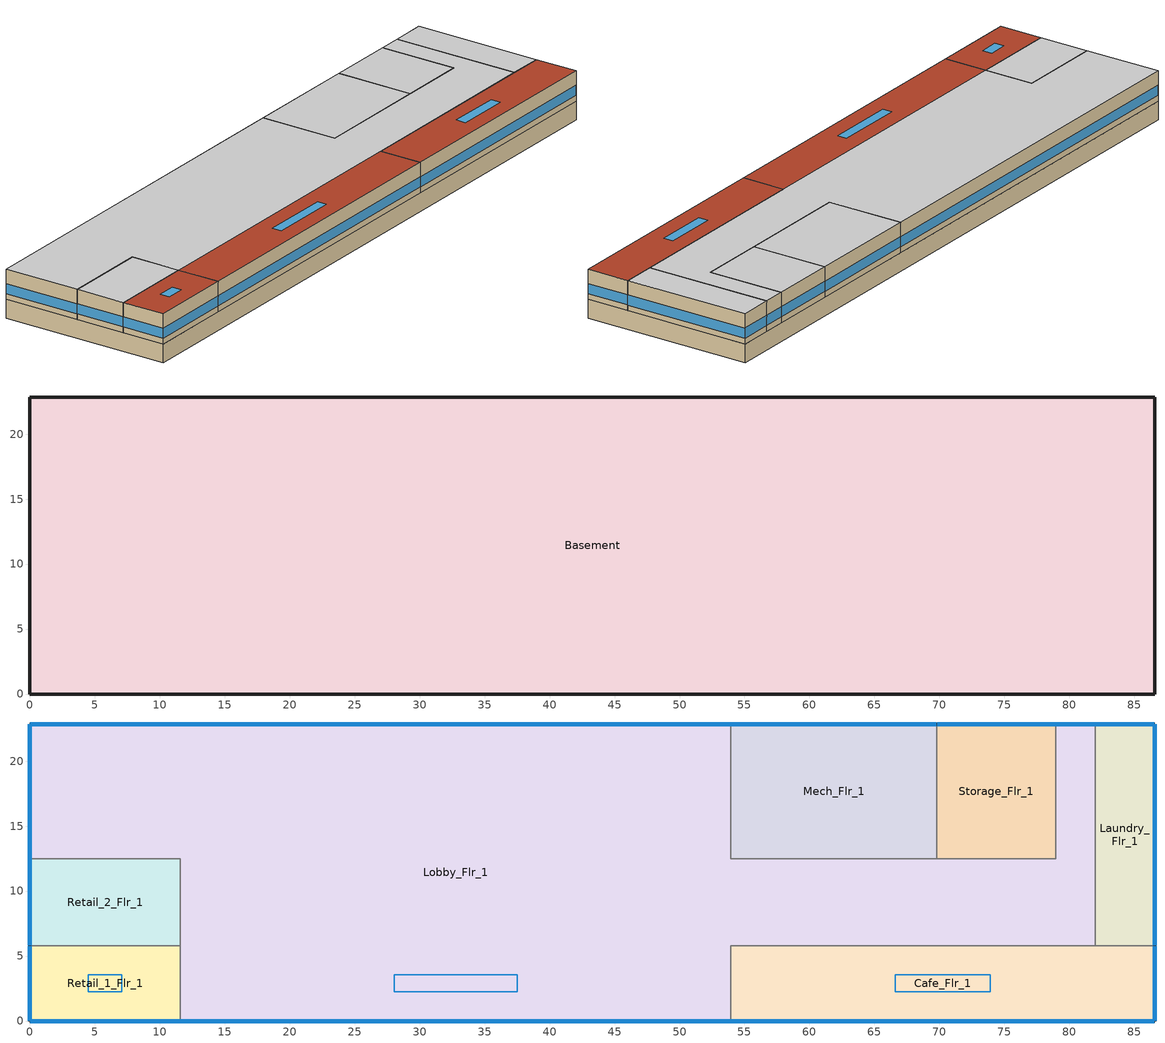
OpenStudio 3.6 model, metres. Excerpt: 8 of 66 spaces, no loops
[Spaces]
Basement
 floor foundation (BTAP-Grnd-Floor-Mass:U-0.757_std): 86.56,22.86 86.56,0 0,0 0,22.86 z-2.44
 wall foundation (BTAP-Grnd-Wall-Mass:U-0.284_std): 0,22.86 0,0 86.56,0 86.56,22.86 0,22.86 z-2.44:0
Lobby_Flr_1
 floor to Basement: 53.95,22.86 53.95,0 11.58,0 11.58,12.5 0,12.5 0,22.86 z0; 81.99,22.86 81.99,5.79 53.95,5.79 53.95,12.5 78.94,12.5 78.94,22.86 z0
 wall outside: 53.95,22.86 0,22.86 0,12.5 / 11.58,0 53.95,0 / 81.99,22.86 78.94,22.86 z0:3.96
 wall to Retail_1_Flr_1: 11.58,5.79 11.58,0 z0:3.96
 wall to Laundry_Flr_1: 81.99,5.79 81.99,22.86 z0:3.96
 wall to Storage_Flr_1: 78.94,22.86 78.94,12.5 69.8,12.5 z0:3.96
 wall to Cafe_Flr_1: 53.95,0 53.95,5.79 81.99,5.79 z0:3.96
 wall to Retail_2_Flr_1: 0,12.5 11.58,12.5 11.58,5.79 z0:3.96
 wall to Mech_Flr_1: 69.8,12.5 53.95,12.5 53.95,22.86 z0:3.96
 window (BTAP-Ext-FixedWindow:U=0.220 SHGC=0.600): 53.92,22.86 0.03,22.86 / 11.61,0 53.92,0 z0.76:2.08; 0,22.83 0,12.52 z0.76:2.09; 81.97,22.86 78.97,22.86 z0.76:2.1
 ceiling adiabatic (BTAP-Int-Wall): 81.99,5.79 81.99,22.86 78.94,22.86 78.94,12.5 53.95,12.5 53.95,22.86 0,22.86 0,12.5 11.58,12.5 11.58,5.79 z3.96
 roof outside: 53.95,0 53.95,5.79 11.58,5.79 11.58,0 z3.96
 skylight (BTAP-Ext-Skylights:U=0.220 SHGC=0.600): 37.5,2.25 37.5,3.54 28.03,3.54 28.03,2.25 z3.96
Retail_1_Flr_1
 floor to Basement: 11.58,5.79 11.58,0 0,0 0,5.79 z0
 wall outside: 0,5.79 0,0 11.58,0 z0:3.96
 wall to Retail_2_Flr_1: 11.58,5.79 0,5.79 z0:3.96
 window (BTAP-Ext-FixedWindow:U=0.220 SHGC=0.600): 0.03,0 11.56,0 / 0,5.77 0,0.03 z0.76:2.09
 roof outside: 11.58,0 11.58,5.79 0,5.79 0,0 z3.96
 skylight (BTAP-Ext-Skylights:U=0.220 SHGC=0.600): 7.09,2.25 7.09,3.54 4.5,3.54 4.5,2.25 z3.96
Retail_2_Flr_1
 floor to Basement: 11.58,12.5 11.58,5.79 0,5.79 0,12.5 z0
 wall outside: 0,12.5 0,5.79 z0:3.96
 window (BTAP-Ext-FixedWindow:U=0.220 SHGC=0.600): 0,12.47 0,5.82 z0.76:2.09
 ceiling adiabatic (BTAP-Int-Wall): 11.58,5.79 11.58,12.5 0,12.5 0,5.79 z3.96
Laundry_Flr_1
 floor to Basement: 86.56,22.86 86.56,5.79 81.99,5.79 81.99,22.86 z0
 wall outside: 86.56,5.79 86.56,22.86 81.99,22.86 z0:3.96
 wall to Cafe_Flr_1: 81.99,5.79 86.56,5.79 z0:3.96
 window (BTAP-Ext-FixedWindow:U=0.220 SHGC=0.600): 86.56,5.82 86.56,22.83 z0.76:2.09; 86.54,22.86 82.02,22.86 z0.76:2.1
 ceiling adiabatic (BTAP-Int-Wall): 86.56,5.79 86.56,22.86 81.99,22.86 81.99,5.79 z3.96
Storage_Flr_1
 floor to Basement: 78.94,22.86 78.94,12.5 69.8,12.5 69.8,22.86 z0
 wall outside: 78.94,22.86 69.8,22.86 z0:3.96
 wall to Mech_Flr_1: 69.8,22.86 69.8,12.5 z0:3.96
 window (BTAP-Ext-FixedWindow:U=0.220 SHGC=0.600): 78.92,22.86 69.82,22.86 z0.76:2.09
 ceiling adiabatic (BTAP-Int-Wall): 78.94,12.5 78.94,22.86 69.8,22.86 69.8,12.5 z3.96
Mech_Flr_1
 floor to Basement: 69.8,22.86 69.8,12.5 53.95,12.5 53.95,22.86 z0
 wall outside: 69.8,22.86 53.95,22.86 z0:3.96
 window (BTAP-Ext-FixedWindow:U=0.220 SHGC=0.600): 69.77,22.86 53.98,22.86 z0.76:2.09
 ceiling adiabatic (BTAP-Int-Wall): 69.8,12.5 69.8,22.86 53.95,22.86 53.95,12.5 z3.96
Cafe_Flr_1
 floor to Basement: 86.56,5.79 86.56,0 53.95,0 53.95,5.79 z0
 wall outside: 53.95,0 86.56,0 86.56,5.79 z0:3.96
 window (BTAP-Ext-FixedWindow:U=0.220 SHGC=0.600): 86.56,0.03 86.56,5.77 z0.76:2.09; 53.98,0 86.54,0 z0.76:2.08
 roof outside: 86.56,0 86.56,5.79 53.95,5.79 53.95,0 z3.96
 skylight (BTAP-Ext-Skylights:U=0.220 SHGC=0.600): 73.9,2.25 73.9,3.54 66.61,3.54 66.61,2.25 z3.96
[Site]
Calgary Intl AP_AB_CAN: Latitude {deg}=51.114; Longitude {deg}=-114.02; Time Zone {hr}=-7; Elevation {m}=1084.1; Terrain=City
[Building]
LargeHotel: North Axis {deg}=0; Default Construction Set=BTAP-Mass at hdd = 5000.0; Standards Number of Stories=7; Standards Number of Above Ground Stories=6; Standards Template=NECB2011; Standards Building Type=LargeHotel
[Site:WaterMainsTemperature]
Calculation Method=Correlation; Annual Average Outdoor Air Temperature {C}=5; Maximum Difference In Monthly Average Outdoor Air Temperatures {deltaC}=23.3
[Site:GroundTemperature:BuildingSurface]
19.527, 19.502, 19.536, 19.598, 20.002, 21.64, 22.225, 22.375, 21.449, 20.121, 19.802, 19.633
[SizingPeriod:DesignDay] Barometric Pressure {Pa}=88961; Rain Indicator=No; Snow Indicator=No; Day of Month=21; Daylight Saving Time Indicator=No; Humidity Condition Type=Wetbulb; Dry-Bulb Temperature Range Modifier Type=DefaultMultipliers
Name | Maximum Dry-Bulb Temperature {C} | Daily Dry-Bulb Temperature Range {deltaC} | Wind Speed {m/s} | Wind Direction {deg} | Month | Day Type | Wetbulb or DewPoint at Maximum Dry-Bulb {C} | Solar Model Indicator | ASHRAE Clear Sky Optical Depth for Beam Irradiance | ASHRAE Clear Sky Optical Depth for Diffuse Irradiance | Sky Clearness
Calgary Intl AP Ann Clg .4% Condns DB=>MWB | 28.5 | 12.1 | 4.5 | 160 | 7 | SummerDesignDay | 16.1 | ASHRAETau | 0.339 | 2.421
Calgary Intl AP Ann Htg 99.6% Condns DB | -28.5 | 0 | 2.9 | 200 | 1 | WinterDesignDay | -28.5 | ASHRAEClearSky |  |  | 0
[Material:NoMass] Roughness=Smooth; Thermal Absorptance=0.9; Solar Absorptance=0.7
Name | Thermal Resistance {m2-K/W} | Visible Absorptance
Typical Carpet Pad; Typical Carpet Pad 1 | 0.21648 | 0.8
Typical Insulation 1 | 5.91238 | 0.7
Typical Insulation 2 | 4.49096 | 0.7
Typical Insulation 3 | 6.17282 | 0.7
Typical Carpet Pad 2 | 1.25503 | 0.8
Typical Carpet Pad 3; Typical Carpet Pad 4 | 3.45515 | 0.8
Typical Insulation 4 | 0.454528 | 0.7
Typical Insulation 5 | 0.454545 | 0.7
[Material]
Name | Roughness | Thickness {m} | Conductivity {W/m-K} | Density {kg/m3} | Specific Heat {J/kg-K} | Thermal Absorptance | Solar Absorptance | Visible Absorptance
G05 25mm wood | MediumSmooth | 0.0254 | 0.15 | 608 | 1630 | 0.9 | 0.5 | 0.5
100mm Normalweight concrete floor 1 | MediumSmooth | 0.1016 | 2.31 | 2322 | 832
G01 13mm gypsum board 1 | Smooth | 0.0127 | 0.16 | 800 | 1090 | 0.9 | 0.7 | 0.5
4 in. Normalweight Concrete Floor 1 | MediumRough | 0.1016 | 2.31 | 2322 | 832 | 0.9 | 0.7 | 0.7
1IN Stucco 1 | Smooth | 0.0253 | 0.6918 | 1858 | 837 | 0.9 | 0.7 | 0.92
8IN CONCRETE HW RefBldg 1 | Rough | 0.2032 | 1.311 | 2240 | 836.8 | 0.9 | 0.7 | 0.7
1/2IN Gypsum 1 | Smooth | 0.0127 | 0.16 | 784.9 | 830 | 0.9 | 0.4 | 0.4
Metal Roof Surface 1; F08 Metal surface 1 | Smooth | 0.0008 | 45.28 | 7824 | 500 | 0.9 | 0.7 | 0.7
6 in. Normalweight Concrete Floor 1; 6 in. Normalweight Concrete Floor 2; 6 in. Normalweight Concrete Floor 3 | MediumRough | 0.1524 | 2.31 | 2322 | 832 | 0.9 | 0.7 | 0.7
Expanded Polystyrene | MediumSmooth | 0.0363959 | 0.029 | 29 | 1210
Expanded Polystyrene 1 | MediumSmooth | 0.100199 | 0.029 | 29 | 1210
[Construction]
BTAP-Int-Partition; BTAP-Int-Door: G05 25mm wood
BTAP-Int-Floor: 100mm Normalweight concrete floor 1, Typical Carpet Pad
BTAP-Int-Wall: G01 13mm gypsum board 1, G01 13mm gypsum board 1
BTAP-Int-Ceiling: Typical Carpet Pad, 100mm Normalweight concrete floor 1
BTAP-Int-Window: SimpleGlazing
BTAP-Ext-Floor-Mass:U-0.162: Typical Insulation 1, 4 in. Normalweight Concrete Floor 1, Typical Carpet Pad 1
BTAP-Ext-Wall-Mass:U-0.21: 1IN Stucco 1, 8IN CONCRETE HW RefBldg 1, Typical Insulation 2, 1/2IN Gypsum 1
BTAP-Ext-Roof-Metal:U-0.162: Metal Roof Surface 1, Typical Insulation 3
BTAP-Grnd-Floor-Mass:U-0.757: 6 in. Normalweight Concrete Floor 1, Typical Carpet Pad 2
BTAP-Grnd-Wall-Mass:U-0.284: 6 in. Normalweight Concrete Floor 2, Typical Carpet Pad 3
BTAP-Grnd-Roof-Mass:U-0.284: 6 in. Normalweight Concrete Floor 3, Typical Carpet Pad 4
BTAP-Ext-FixedWindow:U=0.220 SHGC=0.600; BTAP-Ext-GlassDoors:U=0.220 SHGC=0.600; BTAP-Ext-Skylights:U=0.220 SHGC=0.600; BTAP-Ext-DaylightDomes:U=0.220 SHGC=0.600; BTAP-Ext-DaylightDiffuser:U=0.220 SHGC=0.600: SimpleGlazing:U=0.220 SHGC=0.600
BTAP-Ext-Door:U-2.2: F08 Metal surface 1, Typical Insulation 4
BTAP-Ext-OverHeadDoor:U-2.2: Typical Insulation 5
BTAP-Grnd-Floor-Mass:U-0.757_std: 6 in. Normalweight Concrete Floor 1, Expanded Polystyrene
BTAP-Grnd-Wall-Mass:U-0.284_std: 6 in. Normalweight Concrete Floor 2, Expanded Polystyrene 1
[DefaultConstructionSet]
BTAP-Mass at hdd = 5000.0: Default Exterior Surface Constructions=BTAP-Mass at hdd = 5000.0; Default Interior Surface Constructions=Default Surface Constructions 2; Default Ground Contact Surface Constructions=BTAP-Mass at hdd = 5000.0 1; Default Exterior SubSurface Constructions=BTAP-Mass at hdd = 5000.0; Default Interior SubSurface Constructions=Default Sub Surface Constructions 2; Interior Partition Construction=BTAP-Int-Partition
[DefaultSurfaceConstructions]
Name | Floor Construction | Wall Construction | Roof Ceiling Construction
Default Surface Constructions 2 | BTAP-Int-Floor | BTAP-Int-Wall | BTAP-Int-Ceiling
BTAP-Mass at hdd = 5000.0 | BTAP-Ext-Floor-Mass:U-0.162 | BTAP-Ext-Wall-Mass:U-0.21 | BTAP-Ext-Roof-Metal:U-0.162
BTAP-Mass at hdd = 5000.0 1 | BTAP-Grnd-Floor-Mass:U-0.757 | BTAP-Grnd-Wall-Mass:U-0.284 | BTAP-Grnd-Roof-Mass:U-0.284
[DefaultSubSurfaceConstructions]
Name | Fixed Window Construction | Operable Window Construction | Door Construction | Glass Door Construction | Overhead Door Construction | Skylight Construction | Tubular Daylight Dome Construction | Tubular Daylight Diffuser Construction
Default Sub Surface Constructions 2 | BTAP-Int-Window | BTAP-Int-Window | BTAP-Int-Door
BTAP-Mass at hdd = 5000.0 | BTAP-Ext-FixedWindow:U=0.220 SHGC=0.600 | BTAP-Ext-FixedWindow:U=0.220 SHGC=0.600 | BTAP-Ext-Door:U-2.2 | BTAP-Ext-GlassDoors:U=0.220 SHGC=0.600 | BTAP-Ext-OverHeadDoor:U-2.2 | BTAP-Ext-Skylights:U=0.220 SHGC=0.600 | BTAP-Ext-DaylightDomes:U=0.220 SHGC=0.600 | BTAP-Ext-DaylightDiffuser:U=0.220 SHGC=0.600
[WindowMaterial:SimpleGlazingSystem] U-Factor {W/m2-K}=2.2; Solar Heat Gain Coefficient=0.6; Visible Transmittance=0.21
SimpleGlazing; SimpleGlazing:U=0.220 SHGC=0.600
[Space] Part of Total Floor Area=Yes; Volume {m3}=Autocalculate
Name | Space Type | Building Story | Thermal Zone
Laundry_Flr_1 | Space Function Hospital - laundry/washing | Building Story 2 | ALL_ST=Hospital - laundry/washing_FL=Building Story 2_SCH=C
Lobby_Flr_1 | Space Function Hotel/Motel - lobby | Building Story 2 | ALL_ST=Hotel/Motel - lobby_FL=Building Story 2_SCH=H
Retail_1_Flr_1 | Space Function Retail - sales | Building Story 2 | ALL_ST=Retail - sales_FL=Building Story 2_SCH=C 1
Basement | Space Function Storage area | Building Story 1 | ALL_ST=Storage area_FL=Building Story 1_SCH=E
Cafe_Flr_1 | Space Function Retail - mall concourse | Building Story 2 | ALL_ST=Retail - mall concourse_FL=Building Story 2_SCH=C
Mech_Flr_1 | Space Function Electrical/Mechanical-sch-F | Building Story 2 | WILD_ST=Electrical/Mechanical-sch-E_FL=Building Story 2_SCH=F
Retail_2_Flr_1 | Space Function Retail - sales | Building Story 2 | ALL_ST=Retail - sales_FL=Building Story 2_SCH=C
Storage_Flr_1 | Space Function Storage area - occsens | Building Story 2 | ALL_ST=Storage area - occsens_FL=Building Story 2_SCH=E
[BuildingStory]
Name | Nominal Z Coordinate {m}
Building Story 1 | -2.439
Building Story 2 | 0
[SpaceType] Standards Building Type=Space Function
Name | Default Schedule Set | Design Specification Outdoor Air Object | Standards Space Type
Space Function Storage area | Space Function Storage area Schedule Set | Space Function Storage area Ventilation | Storage area
Space Function Storage area - occsens | Space Function Storage area - occsens Schedule Set | Space Function Storage area - occsens Ventilation | Storage area - occsens
Space Function Retail - mall concourse | Space Function Retail - mall concourse Schedule Set | Space Function Retail - mall concourse Ventilation | Retail - mall concourse
Space Function Hospital - laundry/washing | Space Function Hospital - laundry/washing Schedule Set | Space Function Hospital - laundry/washing Ventilation | Hospital - laundry/washing
Space Function Hotel/Motel - lobby | Space Function Hotel/Motel - lobby Schedule Set | Space Function Hotel/Motel - lobby Ventilation | Hotel/Motel - lobby
Space Function Retail - sales | Space Function Retail - sales Schedule Set | Space Function Retail - sales Ventilation | Retail - sales
Space Function Electrical/Mechanical-sch-F | Space Function Electrical/Mechanical-sch-F Schedule Set | Space Function Electrical/Mechanical-sch-F Ventilation | Electrical/Mechanical-sch-F
[People:Definition] Number of People Calculation Method=People/Area; Fraction Radiant=0.3
Name | People per Space Floor Area {person/m2}
Space Function Hospital - laundry/washing People Definition; Space Function Retail - mall concourse People Definition | 0.0500522
Space Function Hotel/Motel - lobby People Definition | 0.0999967
Space Function Retail - sales People Definition | 0.0333681
Space Function Storage area People Definition; Space Function Storage area - occsens People Definition | 0.0100104
Space Function Electrical/Mechanical-sch-F People Definition | 0.0049514
[People] Work Efficiency Schedule=Work Efficiency Schedule; Clothing Insulation Schedule=Clothing Schedule; Air Velocity Schedule=Air Velocity Schedule; Multiplier=1
Name | People Definition | Space or SpaceType
Space Function Hospital - laundry/washing People | Space Function Hospital - laundry/washing People Definition | Space Function Hospital - laundry/washing
Space Function Hotel/Motel - lobby People | Space Function Hotel/Motel - lobby People Definition | Space Function Hotel/Motel - lobby
Space Function Retail - mall concourse People | Space Function Retail - mall concourse People Definition | Space Function Retail - mall concourse
Space Function Retail - sales People | Space Function Retail - sales People Definition | Space Function Retail - sales
Space Function Storage area People | Space Function Storage area People Definition | Space Function Storage area
Space Function Storage area - occsens People | Space Function Storage area - occsens People Definition | Space Function Storage area - occsens
Space Function Electrical/Mechanical-sch-F People | Space Function Electrical/Mechanical-sch-F People Definition | Space Function Electrical/Mechanical-sch-F
[Lights:Definition] Design Level Calculation Method=Watts/Area; Fraction Radiant=0.5; Fraction Visible=0.2
Name | Watts per Space Floor Area {W/m2}
Space Function Hospital - laundry/washing Lights Definition | 7.99993
Space Function Hotel/Motel - lobby Lights Definition | 11.3999
Space Function Retail - mall concourse Lights Definition | 11.7999
Space Function Retail - sales Lights Definition | 18.0998
Space Function Storage area Lights Definition | 6.79994
Space Function Storage area - occsens Lights Definition | 6.11995
Space Function Electrical/Mechanical-sch-F Lights Definition | 13.2999
[Lights] Fraction Replaceable=1
Name | Lights Definition | Space or SpaceType
Space Function Hospital - laundry/washing Lights | Space Function Hospital - laundry/washing Lights Definition | Space Function Hospital - laundry/washing
Space Function Hotel/Motel - lobby Lights | Space Function Hotel/Motel - lobby Lights Definition | Space Function Hotel/Motel - lobby
Space Function Retail - mall concourse Lights | Space Function Retail - mall concourse Lights Definition | Space Function Retail - mall concourse
Space Function Retail - sales Lights | Space Function Retail - sales Lights Definition | Space Function Retail - sales
Space Function Storage area Lights | Space Function Storage area Lights Definition | Space Function Storage area
Space Function Storage area - occsens Lights | Space Function Storage area - occsens Lights Definition | Space Function Storage area - occsens
Space Function Electrical/Mechanical-sch-F Lights | Space Function Electrical/Mechanical-sch-F Lights Definition | Space Function Electrical/Mechanical-sch-F
[DesignSpecification:OutdoorAir] Outdoor Air Method=Sum
Name | Outdoor Air Flow per Person {m3/s-person} | Outdoor Air Flow per Floor Area {m3/s-m2}
Space Function Hospital - laundry/washing Ventilation | 0.0253735
Space Function Hotel/Motel - lobby Ventilation | 0.0228607
Space Function Retail - mall concourse Ventilation |  | 0.001016
Space Function Retail - sales Ventilation |  | 0.001524
Space Function Storage area Ventilation; Space Function Storage area - occsens Ventilation |  | 0.000762
Space Function Electrical/Mechanical-sch-F Ventilation |  | 0.000254
[DefaultScheduleSet] People Activity Level Schedule=NECB-Activity; Infiltration Schedule=Always On
Name | Number of People Schedule | Lighting Schedule | Electric Equipment Schedule
Space Function Hospital - laundry/washing Schedule Set; Space Function Retail - mall concourse Schedule Set; Space Function Retail - sales Schedule Set | NECB-C-Occupancy | NECB-C-Lighting | NECB-C-Electric-Equipment
Space Function Hotel/Motel - lobby Schedule Set | NECB-H-Occupancy | NECB-H-Lighting | NECB-H-Electric-Equipment
Space Function Storage area Schedule Set; Space Function Storage area - occsens Schedule Set | NECB-E-Occupancy | NECB-E-Lighting | NECB-E-Electric-Equipment
Space Function Electrical/Mechanical-sch-F Schedule Set | NECB-F-Occupancy | NECB-F-Lighting | NECB-F-Electric-Equipment
[ThermostatSetpoint:DualSetpoint]
Name | Heating Setpoint Temperature Schedule | Cooling Setpoint Temperature Schedule
Space Function Retail - sales Thermostat 5; Space Function Retail - mall concourse Thermostat 3; Space Function Retail - sales Thermostat 6; Space Function Hospital - laundry/washing Thermostat 3 | NECB-C-Thermostat Setpoint-Heating | NECB-C-Thermostat Setpoint-Cooling
Space Function Storage area Thermostat 3; Space Function Storage area - occsens Thermostat 3 | NECB-E-Thermostat Setpoint-Heating | NECB-E-Thermostat Setpoint-Cooling
Space Function Hotel/Motel - lobby Thermostat 3 | NECB-H-Thermostat Setpoint-Heating | NECB-H-Thermostat Setpoint-Cooling
Space Function Electrical/Mechanical-sch-F Thermostat 1 | NECB-F-Thermostat Setpoint-Heating | NECB-F-Thermostat Setpoint-Cooling
[ElectricEquipment:Definition] Design Level Calculation Method=Watts/Area; Fraction Radiant=0.5
Name | Watts per Space Floor Area {W/m2}
Space Function Hospital - laundry/washing Elec Equip Definition | 19.9998
Space Function Hotel/Motel - lobby Elec Equip Definition; Space Function Retail - sales Elec Equip Definition | 2.49998
Space Function Retail - mall concourse Elec Equip Definition; Space Function Storage area Elec Equip Definition; Space Function Storage area - occsens Elec Equip Definition; Space Function Electrical/Mechanical-sch-F Elec Equip Definition | 0.999992
[ElectricEquipment]
Name | Electric Equipment Definition | Space or SpaceType
Space Function Hospital - laundry/washing Elec Equip | Space Function Hospital - laundry/washing Elec Equip Definition | Space Function Hospital - laundry/washing
Space Function Hotel/Motel - lobby Elec Equip | Space Function Hotel/Motel - lobby Elec Equip Definition | Space Function Hotel/Motel - lobby
Space Function Retail - mall concourse Elec Equip | Space Function Retail - mall concourse Elec Equip Definition | Space Function Retail - mall concourse
Space Function Retail - sales Elec Equip | Space Function Retail - sales Elec Equip Definition | Space Function Retail - sales
Space Function Storage area Elec Equip | Space Function Storage area Elec Equip Definition | Space Function Storage area
Space Function Storage area - occsens Elec Equip | Space Function Storage area - occsens Elec Equip Definition | Space Function Storage area - occsens
Space Function Electrical/Mechanical-sch-F Elec Equip | Space Function Electrical/Mechanical-sch-F Elec Equip Definition | Space Function Electrical/Mechanical-sch-F
[SpaceInfiltration:DesignFlowRate] Design Flow Rate Calculation Method=Flow/ExteriorArea
Name | Space or SpaceType | Schedule | Flow per Exterior Surface Area {m3/s-m2} | Constant Term Coefficient | Temperature Term Coefficient | Velocity Term Coefficient | Velocity Squared Term Coefficient
Cafe_Flr_1 Infiltration | Cafe_Flr_1 | Always On Discrete | 0.00025 | 0 | 0 | 0.224 | 0
Laundry_Flr_1 Infiltration | Laundry_Flr_1 | Always On Discrete | 0.00025 | 0 | 0 | 0.224 | 0
Lobby_Flr_1 Infiltration | Lobby_Flr_1 | Always On Discrete | 0.00025 | 0 | 0 | 0.224 | 0
Mech_Flr_1 Infiltration | Mech_Flr_1 | Always On Discrete | 0.00025 | 0 | 0 | 0.224 | 0
Retail_1_Flr_1 Infiltration | Retail_1_Flr_1 | Always On Discrete | 0.00025 | 0 | 0 | 0.224 | 0
Retail_2_Flr_1 Infiltration | Retail_2_Flr_1 | Always On Discrete | 0.00025 | 0 | 0 | 0.224 | 0
Storage_Flr_1 Infiltration | Storage_Flr_1 | Always On Discrete | 0.00025 | 0 | 0 | 0.224 | 0
Space Function Electrical/Mechanical-sch-F Infiltration | Space Function Electrical/Mechanical-sch-F |  | 0.000250063
[ThermalZone] Use Ideal Air Loads=No
Name | Thermostat
ALL_ST=Retail - sales_FL=Building Story 2_SCH=C | Space Function Retail - sales Thermostat 5
ALL_ST=Retail - mall concourse_FL=Building Story 2_SCH=C | Space Function Retail - mall concourse Thermostat 3
ALL_ST=Retail - sales_FL=Building Story 2_SCH=C 1 | Space Function Retail - sales Thermostat 6
ALL_ST=Hospital - laundry/washing_FL=Building Story 2_SCH=C | Space Function Hospital - laundry/washing Thermostat 3
ALL_ST=Storage area_FL=Building Story 1_SCH=E | Space Function Storage area Thermostat 3
ALL_ST=Hotel/Motel - lobby_FL=Building Story 2_SCH=H | Space Function Hotel/Motel - lobby Thermostat 3
ALL_ST=Storage area - occsens_FL=Building Story 2_SCH=E | Space Function Storage area - occsens Thermostat 3
WILD_ST=Electrical/Mechanical-sch-E_FL=Building Story 2_SCH=F | Space Function Electrical/Mechanical-sch-F Thermostat 1
[Foundation:Kiva]
Bldg Kiva Foundation: Wall Height Above Grade {m}=0; Wall Depth Below Slab {m}=0
[SurfaceProperty:ExposedFoundationPerimeter]
Basement_Floor: Exposed Perimeter Calculation Method=TotalExposedPerimeter; Total Exposed Perimeter {m}=218.846
[Foundation:Kiva:Settings]

[AvailabilityManager:NightCycle] Applicability Schedule=Always On Discrete; Control Type=CycleOnAny; Thermostat Tolerance {deltaC}=1; Cycling Run Time {s}=3600
Availability Manager Night Cycle 1; Availability Manager Night Cycle 2; Availability Manager Night Cycle 3; Availability Manager Night Cycle 4; Availability Manager Night Cycle 5; Availability Manager Night Cycle 6; Availability Manager Night Cycle 7
[EnergyManagementSystem:Sensor]
OAT: Output Variable or Output Meter Index Key=Environment; Output Variable or Output Meter=Site Outdoor Air Drybulb Temperature
[EnergyManagementSystem:Actuator] Actuated Component Type=Schedule:Year; Actuated Component Control Type=Schedule Value
Name | Actuated Component
sys6mixedshrnoneshchwsccchwssfvvzhbhwzcnonesrfvvHtgSch0 | NECB-C-Thermostat Setpoint-Heating
sys6mixedshrnoneshchwsccchwssfvvzhbhwzcnonesrfvvClgSch0 | NECB-C-Thermostat Setpoint-Cooling
sys6mixedshrnoneshchwsccchwssfvvzhbhwzcnonesrfvvHtgSch1 | NECB-H-Thermostat Setpoint-Heating
sys6mixedshrnoneshchwsccchwssfvvzhbhwzcnonesrfvvClgSch1 | NECB-H-Thermostat Setpoint-Cooling
[EnergyManagementSystem:Program]
sys6mixedshrnoneshchwsccchwssfvvzhbhwzcnonesrfvvOptimumStartProg0: IF DaylightSavings==0 && DayOfWeek>1 && Hour==5 && OAT<23.9 && OAT>1.7; SET sys6mixedshrnoneshchwsccchwssfvvzhbhwzcnonesrfvvClgSch0 = 29.4; SET sys6mixedshrnoneshchwsccchwssfvvzhbhwzcnonesrfvvHtgSch0 = 15.6; ELSEIF DaylightSavings==0 && DayOfWeek==1 && Hour==7 && OAT<23.9 && OAT>1.7; SET sys6mixedshrnoneshchwsccchwssfvvzhbhwzcnonesrfvvClgSch0 = 29.4; SET sys6mixedshrnoneshchwsccchwssfvvzhbhwzcnonesrfvvHtgSch0 = 15.6; ELSEIF DaylightSavings==1 && DayOfWeek>1 && Hour==4 && OAT<23.9 && OAT>1.7; SET sys6mixedshrnoneshchwsccchwssfvvzhbhwzcnonesrfvvClgSch0 = 29.4; SET sys6mixedshrnoneshchwsccchwssfvvzhbhwzcnonesrfvvHtgSch0 = 15.6; ELSEIF DaylightSavings==1 && DayOfWeek==1 && Hour==6 && OAT<23.9 && OAT>1.7; SET sys6mixedshrnoneshchwsccchwssfvvzhbhwzcnonesrfvvClgSch0 = 29.4; SET sys6mixedshrnoneshchwsccchwssfvvzhbhwzcnonesrfvvHtgSch0 = 15.6; ELSE; SET sys6mixedshrnoneshchwsccchwssfvvzhbhwzcnonesrfvvClgSch0 = NULL; SET sys6mixedshrnoneshchwsccchwssfvvzhbhwzcnonesrfvvHtgSch0 = NULL; ENDIF
sys6mixedshrnoneshchwsccchwssfvvzhbhwzcnonesrfvvOptimumStartProg1: IF DaylightSavings==0 && DayOfWeek>1 && Hour==5 && OAT<23.9 && OAT>1.7; SET sys6mixedshrnoneshchwsccchwssfvvzhbhwzcnonesrfvvClgSch1 = 29.4; SET sys6mixedshrnoneshchwsccchwssfvvzhbhwzcnonesrfvvHtgSch1 = 15.6; ELSEIF DaylightSavings==0 && DayOfWeek==1 && Hour==7 && OAT<23.9 && OAT>1.7; SET sys6mixedshrnoneshchwsccchwssfvvzhbhwzcnonesrfvvClgSch1 = 29.4; SET sys6mixedshrnoneshchwsccchwssfvvzhbhwzcnonesrfvvHtgSch1 = 15.6; ELSEIF DaylightSavings==1 && DayOfWeek>1 && Hour==4 && OAT<23.9 && OAT>1.7; SET sys6mixedshrnoneshchwsccchwssfvvzhbhwzcnonesrfvvClgSch1 = 29.4; SET sys6mixedshrnoneshchwsccchwssfvvzhbhwzcnonesrfvvHtgSch1 = 15.6; ELSEIF DaylightSavings==1 && DayOfWeek==1 && Hour==6 && OAT<23.9 && OAT>1.7; SET sys6mixedshrnoneshchwsccchwssfvvzhbhwzcnonesrfvvClgSch1 = 29.4; SET sys6mixedshrnoneshchwsccchwssfvvzhbhwzcnonesrfvvHtgSch1 = 15.6; ELSE; SET sys6mixedshrnoneshchwsccchwssfvvzhbhwzcnonesrfvvClgSch1 = NULL; SET sys6mixedshrnoneshchwsccchwssfvvzhbhwzcnonesrfvvHtgSch1 = NULL; ENDIF
[EnergyManagementSystem:ProgramCallingManager]
sys6mixedshrnoneshchwsccchwssfvvzhbhwzcnonesrfvvOptimumStartCallingManager0: BeginTimestepBeforePredictor; sys6mixedshrnoneshchwsccchwssfvvzhbhwzcnonesrfvvOptimumStartProg0
sys6mixedshrnoneshchwsccchwssfvvzhbhwzcnonesrfvvOptimumStartCallingManager1: BeginTimestepBeforePredictor; sys6mixedshrnoneshchwsccchwssfvvzhbhwzcnonesrfvvOptimumStartProg1
[Schedule:Ruleset]
Clothing Schedule: Default Day Schedule=Clothing Schedule Default Winter Clothes
Air Velocity Schedule: Default Day Schedule=Air Velocity Schedule Default
Work Efficiency Schedule: Default Day Schedule=Work Efficiency Schedule Default
NECB-E-Occupancy: Default Day Schedule=NECB-E-Occupancy Default
NECB-Activity: Default Day Schedule=NECB-Activity Default; Summer Design Day Schedule=NECB-Activity Summer Design Day; Winter Design Day Schedule=NECB-Activity Winter Design Day
NECB-E-Lighting: Default Day Schedule=NECB-E-Lighting Default
NECB-E-Electric-Equipment: Default Day Schedule=NECB-E-Electric-Equipment Default
Always On: Default Day Schedule=Always On Default
NECB-E-Thermostat Setpoint-Heating: Default Day Schedule=NECB-E-Thermostat Setpoint-Heating Default
NECB-E-Thermostat Setpoint-Cooling: Default Day Schedule=NECB-E-Thermostat Setpoint-Cooling Default
NECB-C-Occupancy: Default Day Schedule=NECB-C-Occupancy Default
NECB-C-Lighting: Default Day Schedule=NECB-C-Lighting Default
NECB-C-Electric-Equipment: Default Day Schedule=NECB-C-Electric-Equipment Default
NECB-C-Thermostat Setpoint-Heating: Default Day Schedule=NECB-C-Thermostat Setpoint-Heating Default
NECB-C-Thermostat Setpoint-Cooling: Default Day Schedule=NECB-C-Thermostat Setpoint-Cooling Default
NECB-H-Occupancy: Default Day Schedule=NECB-H-Occupancy Default
NECB-H-Lighting: Default Day Schedule=NECB-H-Lighting Default
NECB-H-Electric-Equipment: Default Day Schedule=NECB-H-Electric-Equipment Default
NECB-H-Thermostat Setpoint-Heating: Default Day Schedule=NECB-H-Thermostat Setpoint-Heating Default
NECB-H-Thermostat Setpoint-Cooling: Default Day Schedule=NECB-H-Thermostat Setpoint-Cooling Default
NECB-F-Occupancy: Default Day Schedule=NECB-F-Occupancy Default
NECB-F-Lighting: Default Day Schedule=NECB-F-Lighting Default
NECB-F-Electric-Equipment: Default Day Schedule=NECB-F-Electric-Equipment Default
NECB-F-Thermostat Setpoint-Heating: Default Day Schedule=NECB-F-Thermostat Setpoint-Heating Default
NECB-F-Thermostat Setpoint-Cooling: Default Day Schedule=NECB-F-Thermostat Setpoint-Cooling Default
[Schedule:Day]
Clothing Schedule Default Winter Clothes; Always On Default: 24, 0, 1
Clothing Schedule Summer Clothes: 24, 0, 0.5
Air Velocity Schedule Default: 24, 0, 0.2
Work Efficiency Schedule Default; NECB-E-Occupancy Sun|Hol Day: 24, 0, 0
NECB-E-Occupancy Default; NECB-E-Occupancy Default|Wkdy Day: 8, 0, 0, 9, 0, 0.2, 10, 0, 0.7, 14, 0, 0.9, 15, 0, 0.5, 16, 0, 0.9, 18, 0, 0.8, 19, 0, 0.2, 24, 0, 0
NECB-E-Occupancy Sat Day: 9, 0, 0, 13, 0, 0.2, 17, 0, 0.1, 24, 0, 0
NECB-Activity Default; NECB-Activity Winter Design Day; NECB-Activity Summer Design Day: 24, 0, 130
NECB-E-Lighting Default; NECB-E-Lighting Default|Wkdy Day; NECB-E-Electric-Equipment Default; NECB-E-Electric-Equipment Default|Wkdy Day: 8, 0, 0.05, 9, 0, 0.4, 10, 0, 0.7, 18, 0, 0.9, 19, 0, 0.4, 24, 0, 0.05
NECB-E-Lighting Sat Day; NECB-E-Electric-Equipment Sat Day: 9, 0, 0.05, 10, 0, 0.5, 15, 0, 0.9, 16, 0, 0.7, 17, 0, 0.5, 24, 0, 0.05
NECB-E-Lighting Sun|Hol Day; NECB-E-Electric-Equipment Sun|Hol Day: 24, 0, 0.05
NECB-E-Thermostat Setpoint-Heating Default; NECB-E-Thermostat Setpoint-Heating Default|Wkdy Day: 7, 0, 18, 8, 0, 20, 19, 0, 22, 24, 0, 18
NECB-E-Thermostat Setpoint-Heating Sat Day: 8, 0, 18, 9, 0, 20, 17, 0, 22, 24, 0, 18
NECB-E-Thermostat Setpoint-Heating Sun|Hol Day: 24, 0, 18
NECB-E-Thermostat Setpoint-Cooling Default; NECB-E-Thermostat Setpoint-Cooling Default|Wkdy Day: 7, 0, 35, 19, 0, 24, 24, 0, 35
NECB-E-Thermostat Setpoint-Cooling Sat Day: 8, 0, 35, 17, 0, 24, 24, 0, 35
NECB-E-Thermostat Setpoint-Cooling Sun|Hol Day: 24, 0, 35
NECB-C-Occupancy Default; NECB-C-Occupancy Default|Wkdy Day: 8, 0, 0, 9, 0, 0.1, 10, 0, 0.2, 12, 0, 0.5, 16, 0, 0.7, 17, 0, 0.8, 18, 0, 0.7, 19, 0, 0.5, 21, 0, 0.3, 24, 0, 0
NECB-C-Occupancy Sat Day: 8, 0, 0, 9, 0, 0.1, 10, 0, 0.2, 11, 0, 0.5, 12, 0, 0.6, 13, 0, 0.8, 16, 0, 0.9, 17, 0, 0.8, 18, 0, 0.7, 19, 0, 0.5, 21, 0, 0.2, 24, 0, 0
NECB-C-Occupancy Sun|Hol Day: 10, 0, 0, 11, 0, 0.1, 13, 0, 0.2, 18, 0, 0.4, 19, 0, 0.2, 24, 0, 0
NECB-C-Lighting Default; NECB-C-Lighting Default|Wkdy Day; NECB-C-Lighting Sat Day; NECB-C-Electric-Equipment Default; NECB-C-Electric-Equipment Default|Wkdy Day; NECB-C-Electric-Equipment Sat Day: 8, 0, 0.05, 9, 0, 0.5, 19, 0, 0.9, 20, 0, 0.6, 21, 0, 0.5, 24, 0, 0.05
NECB-C-Lighting Sun|Hol Day; NECB-C-Electric-Equipment Sun|Hol Day: 10, 0, 0.05, 11, 0, 0.5, 18, 0, 0.9, 19, 0, 0.6, 24, 0, 0.05
NECB-C-Thermostat Setpoint-Heating Default; NECB-C-Thermostat Setpoint-Heating Default|Wkdy Day; NECB-C-Thermostat Setpoint-Heating Sat Day: 7, 0, 18, 8, 0, 20, 21, 0, 22, 24, 0, 18
NECB-C-Thermostat Setpoint-Heating Sun|Hol Day: 9, 0, 18, 10, 0, 20, 19, 0, 22, 24, 0, 18
NECB-C-Thermostat Setpoint-Cooling Default; NECB-C-Thermostat Setpoint-Cooling Default|Wkdy Day; NECB-C-Thermostat Setpoint-Cooling Sat Day: 7, 0, 35, 21, 0, 24, 24, 0, 35
NECB-C-Thermostat Setpoint-Cooling Sun|Hol Day: 9, 0, 35, 19, 0, 24, 24, 0, 35
NECB-H-Occupancy Default; NECB-H-Occupancy Default|Wkdy Day; NECB-H-Occupancy Sat Day; NECB-H-Occupancy Sun|Hol Day; NECB-H-Lighting Default; NECB-H-Lighting Default|Wkdy Day; NECB-H-Lighting Sat Day; NECB-H-Lighting Sun|Hol Day; NECB-H-Electric-Equipment Default; NECB-H-Electric-Equipment Default|Wkdy Day; NECB-H-Electric-Equipment Sat Day; NECB-H-Electric-Equipment Sun|Hol Day: 24, 0, 0.9
NECB-H-Thermostat Setpoint-Heating Default; NECB-H-Thermostat Setpoint-Heating Default|Wkdy Day; NECB-H-Thermostat Setpoint-Heating Sat Day; NECB-H-Thermostat Setpoint-Heating Sun|Hol Day; NECB-F-Thermostat Setpoint-Heating Default; NECB-F-Thermostat Setpoint-Heating Default|Wkdy Day; NECB-F-Thermostat Setpoint-Heating Sat Day; NECB-F-Thermostat Setpoint-Heating Sun|Hol Day: 1, 0, 22, 7, 0, 18, 8, 0, 20, 24, 0, 22
NECB-H-Thermostat Setpoint-Cooling Default; NECB-H-Thermostat Setpoint-Cooling Default|Wkdy Day; NECB-H-Thermostat Setpoint-Cooling Sat Day; NECB-H-Thermostat Setpoint-Cooling Sun|Hol Day; NECB-F-Thermostat Setpoint-Cooling Default; NECB-F-Thermostat Setpoint-Cooling Default|Wkdy Day; NECB-F-Thermostat Setpoint-Cooling Sat Day; NECB-F-Thermostat Setpoint-Cooling Sun|Hol Day: 24, 0, 24
NECB-F-Occupancy Default; NECB-F-Occupancy Default|Wkdy Day: 7, 0, 0.9, 8, 0, 0.7, 10, 0, 0.4, 16, 0, 0.2, 17, 0, 0.3, 20, 0, 0.5, 22, 0, 0.7, 23, 0, 0.8, 24, 0, 0.9
NECB-F-Occupancy Sat Day: 1, 0, 0.7, 7, 0, 0.9, 8, 0, 0.7, 10, 0, 0.5, 18, 0, 0.3, 19, 0, 0.5, 22, 0, 0.6, 24, 0, 0.7
NECB-F-Occupancy Sun|Hol Day: 1, 0, 0.8, 9, 0, 0.7, 12, 0, 0.5, 14, 0, 0.3, 17, 0, 0.2, 18, 0, 0.3, 20, 0, 0.4, 22, 0, 0.6, 24, 0, 0.8
NECB-F-Lighting Default; NECB-F-Lighting Default|Wkdy Day; NECB-F-Electric-Equipment Default; NECB-F-Electric-Equipment Default|Wkdy Day: 1, 0, 0.3, 3, 0, 0.2, 6, 0, 0.1, 7, 0, 0.2, 8, 0, 0.4, 9, 0, 0.5, 11, 0, 0.4, 12, 0, 0.3, 19, 0, 0.2, 20, 0, 0.6, 21, 0, 0.8, 22, 0, 0.9, 23, 0, 0.8, 24, 0, 0.6
NECB-F-Lighting Sat Day; NECB-F-Electric-Equipment Sat Day: 1, 0, 0.3, 3, 0, 0.2, 7, 0, 0.1, 9, 0, 0.3, 11, 0, 0.4, 12, 0, 0.3, 19, 0, 0.2, 20, 0, 0.6, 23, 0, 0.7, 24, 0, 0.6
NECB-F-Lighting Sun|Hol Day; NECB-F-Electric-Equipment Sun|Hol Day: 3, 0, 0.3, 7, 0, 0.2, 8, 0, 0.3, 10, 0, 0.4, 14, 0, 0.3, 19, 0, 0.2, 20, 0, 0.5, 21, 0, 0.7, 22, 0, 0.8, 23, 0, 0.6, 24, 0, 0.5
[Schedule:Rule] Date Specification Type=DateRange; Start Day=1
Name | Schedule Ruleset | Rule Order | Day Schedule | Start Month | End Month | End Day | Apply Monday | Apply Tuesday | Apply Wednesday | Apply Thursday | Apply Friday | Apply Saturday | Apply Sunday
Schedule Rule 1 | Clothing Schedule | 0 | Clothing Schedule Summer Clothes | 5 | 9 | 30
Schedule Rule 2 | NECB-E-Occupancy | 2 | NECB-E-Occupancy Default|Wkdy Day | 1 | 12 | 31 | Yes | Yes | Yes | Yes | Yes
Schedule Rule 3 | NECB-E-Occupancy | 1 | NECB-E-Occupancy Sat Day | 1 | 12 | 31 |  |  |  |  |  | Yes
Schedule Rule 4 | NECB-E-Occupancy | 0 | NECB-E-Occupancy Sun|Hol Day | 1 | 12 | 31 |  |  |  |  |  |  | Yes
Schedule Rule 5 | NECB-E-Lighting | 2 | NECB-E-Lighting Default|Wkdy Day | 1 | 12 | 31 | Yes | Yes | Yes | Yes | Yes
Schedule Rule 6 | NECB-E-Lighting | 1 | NECB-E-Lighting Sat Day | 1 | 12 | 31 |  |  |  |  |  | Yes
Schedule Rule 7 | NECB-E-Lighting | 0 | NECB-E-Lighting Sun|Hol Day | 1 | 12 | 31 |  |  |  |  |  |  | Yes
Schedule Rule 8 | NECB-E-Electric-Equipment | 2 | NECB-E-Electric-Equipment Default|Wkdy Day | 1 | 12 | 31 | Yes | Yes | Yes | Yes | Yes
Schedule Rule 9 | NECB-E-Electric-Equipment | 1 | NECB-E-Electric-Equipment Sat Day | 1 | 12 | 31 |  |  |  |  |  | Yes
Schedule Rule 10 | NECB-E-Electric-Equipment | 0 | NECB-E-Electric-Equipment Sun|Hol Day | 1 | 12 | 31 |  |  |  |  |  |  | Yes
Schedule Rule 11 | NECB-E-Thermostat Setpoint-Heating | 2 | NECB-E-Thermostat Setpoint-Heating Default|Wkdy Day | 1 | 12 | 31 | Yes | Yes | Yes | Yes | Yes
Schedule Rule 12 | NECB-E-Thermostat Setpoint-Heating | 1 | NECB-E-Thermostat Setpoint-Heating Sat Day | 1 | 12 | 31 |  |  |  |  |  | Yes
Schedule Rule 13 | NECB-E-Thermostat Setpoint-Heating | 0 | NECB-E-Thermostat Setpoint-Heating Sun|Hol Day | 1 | 12 | 31 |  |  |  |  |  |  | Yes
Schedule Rule 14 | NECB-E-Thermostat Setpoint-Cooling | 2 | NECB-E-Thermostat Setpoint-Cooling Default|Wkdy Day | 1 | 12 | 31 | Yes | Yes | Yes | Yes | Yes
Schedule Rule 15 | NECB-E-Thermostat Setpoint-Cooling | 1 | NECB-E-Thermostat Setpoint-Cooling Sat Day | 1 | 12 | 31 |  |  |  |  |  | Yes
Schedule Rule 16 | NECB-E-Thermostat Setpoint-Cooling | 0 | NECB-E-Thermostat Setpoint-Cooling Sun|Hol Day | 1 | 12 | 31 |  |  |  |  |  |  | Yes
Schedule Rule 32 | NECB-C-Occupancy | 2 | NECB-C-Occupancy Default|Wkdy Day | 1 | 12 | 31 | Yes | Yes | Yes | Yes | Yes
Schedule Rule 33 | NECB-C-Occupancy | 1 | NECB-C-Occupancy Sat Day | 1 | 12 | 31 |  |  |  |  |  | Yes
Schedule Rule 34 | NECB-C-Occupancy | 0 | NECB-C-Occupancy Sun|Hol Day | 1 | 12 | 31 |  |  |  |  |  |  | Yes
Schedule Rule 35 | NECB-C-Lighting | 2 | NECB-C-Lighting Default|Wkdy Day | 1 | 12 | 31 | Yes | Yes | Yes | Yes | Yes
Schedule Rule 36 | NECB-C-Lighting | 1 | NECB-C-Lighting Sat Day | 1 | 12 | 31 |  |  |  |  |  | Yes
Schedule Rule 37 | NECB-C-Lighting | 0 | NECB-C-Lighting Sun|Hol Day | 1 | 12 | 31 |  |  |  |  |  |  | Yes
Schedule Rule 38 | NECB-C-Electric-Equipment | 2 | NECB-C-Electric-Equipment Default|Wkdy Day | 1 | 12 | 31 | Yes | Yes | Yes | Yes | Yes
Schedule Rule 39 | NECB-C-Electric-Equipment | 1 | NECB-C-Electric-Equipment Sat Day | 1 | 12 | 31 |  |  |  |  |  | Yes
Schedule Rule 40 | NECB-C-Electric-Equipment | 0 | NECB-C-Electric-Equipment Sun|Hol Day | 1 | 12 | 31 |  |  |  |  |  |  | Yes
Schedule Rule 41 | NECB-C-Thermostat Setpoint-Heating | 2 | NECB-C-Thermostat Setpoint-Heating Default|Wkdy Day | 1 | 12 | 31 | Yes | Yes | Yes | Yes | Yes
Schedule Rule 42 | NECB-C-Thermostat Setpoint-Heating | 1 | NECB-C-Thermostat Setpoint-Heating Sat Day | 1 | 12 | 31 |  |  |  |  |  | Yes
Schedule Rule 43 | NECB-C-Thermostat Setpoint-Heating | 0 | NECB-C-Thermostat Setpoint-Heating Sun|Hol Day | 1 | 12 | 31 |  |  |  |  |  |  | Yes
Schedule Rule 44 | NECB-C-Thermostat Setpoint-Cooling | 2 | NECB-C-Thermostat Setpoint-Cooling Default|Wkdy Day | 1 | 12 | 31 | Yes | Yes | Yes | Yes | Yes
Schedule Rule 45 | NECB-C-Thermostat Setpoint-Cooling | 1 | NECB-C-Thermostat Setpoint-Cooling Sat Day | 1 | 12 | 31 |  |  |  |  |  | Yes
Schedule Rule 46 | NECB-C-Thermostat Setpoint-Cooling | 0 | NECB-C-Thermostat Setpoint-Cooling Sun|Hol Day | 1 | 12 | 31 |  |  |  |  |  |  | Yes
Schedule Rule 47 | NECB-H-Occupancy | 2 | NECB-H-Occupancy Default|Wkdy Day | 1 | 12 | 31 | Yes | Yes | Yes | Yes | Yes
Schedule Rule 48 | NECB-H-Occupancy | 1 | NECB-H-Occupancy Sat Day | 1 | 12 | 31 |  |  |  |  |  | Yes
Schedule Rule 49 | NECB-H-Occupancy | 0 | NECB-H-Occupancy Sun|Hol Day | 1 | 12 | 31 |  |  |  |  |  |  | Yes
Schedule Rule 50 | NECB-H-Lighting | 2 | NECB-H-Lighting Default|Wkdy Day | 1 | 12 | 31 | Yes | Yes | Yes | Yes | Yes
Schedule Rule 51 | NECB-H-Lighting | 1 | NECB-H-Lighting Sat Day | 1 | 12 | 31 |  |  |  |  |  | Yes
Schedule Rule 52 | NECB-H-Lighting | 0 | NECB-H-Lighting Sun|Hol Day | 1 | 12 | 31 |  |  |  |  |  |  | Yes
Schedule Rule 53 | NECB-H-Electric-Equipment | 2 | NECB-H-Electric-Equipment Default|Wkdy Day | 1 | 12 | 31 | Yes | Yes | Yes | Yes | Yes
Schedule Rule 54 | NECB-H-Electric-Equipment | 1 | NECB-H-Electric-Equipment Sat Day | 1 | 12 | 31 |  |  |  |  |  | Yes
Schedule Rule 55 | NECB-H-Electric-Equipment | 0 | NECB-H-Electric-Equipment Sun|Hol Day | 1 | 12 | 31 |  |  |  |  |  |  | Yes
Schedule Rule 56 | NECB-H-Thermostat Setpoint-Heating | 2 | NECB-H-Thermostat Setpoint-Heating Default|Wkdy Day | 1 | 12 | 31 | Yes | Yes | Yes | Yes | Yes
Schedule Rule 57 | NECB-H-Thermostat Setpoint-Heating | 1 | NECB-H-Thermostat Setpoint-Heating Sat Day | 1 | 12 | 31 |  |  |  |  |  | Yes
Schedule Rule 58 | NECB-H-Thermostat Setpoint-Heating | 0 | NECB-H-Thermostat Setpoint-Heating Sun|Hol Day | 1 | 12 | 31 |  |  |  |  |  |  | Yes
Schedule Rule 59 | NECB-H-Thermostat Setpoint-Cooling | 2 | NECB-H-Thermostat Setpoint-Cooling Default|Wkdy Day | 1 | 12 | 31 | Yes | Yes | Yes | Yes | Yes
Schedule Rule 60 | NECB-H-Thermostat Setpoint-Cooling | 1 | NECB-H-Thermostat Setpoint-Cooling Sat Day | 1 | 12 | 31 |  |  |  |  |  | Yes
Schedule Rule 61 | NECB-H-Thermostat Setpoint-Cooling | 0 | NECB-H-Thermostat Setpoint-Cooling Sun|Hol Day | 1 | 12 | 31 |  |  |  |  |  |  | Yes
Schedule Rule 62 | NECB-F-Occupancy | 2 | NECB-F-Occupancy Default|Wkdy Day | 1 | 12 | 31 | Yes | Yes | Yes | Yes | Yes
Schedule Rule 63 | NECB-F-Occupancy | 1 | NECB-F-Occupancy Sat Day | 1 | 12 | 31 |  |  |  |  |  | Yes
Schedule Rule 64 | NECB-F-Occupancy | 0 | NECB-F-Occupancy Sun|Hol Day | 1 | 12 | 31 |  |  |  |  |  |  | Yes
Schedule Rule 65 | NECB-F-Lighting | 2 | NECB-F-Lighting Default|Wkdy Day | 1 | 12 | 31 | Yes | Yes | Yes | Yes | Yes
Schedule Rule 66 | NECB-F-Lighting | 1 | NECB-F-Lighting Sat Day | 1 | 12 | 31 |  |  |  |  |  | Yes
Schedule Rule 67 | NECB-F-Lighting | 0 | NECB-F-Lighting Sun|Hol Day | 1 | 12 | 31 |  |  |  |  |  |  | Yes
Schedule Rule 68 | NECB-F-Electric-Equipment | 2 | NECB-F-Electric-Equipment Default|Wkdy Day | 1 | 12 | 31 | Yes | Yes | Yes | Yes | Yes
Schedule Rule 69 | NECB-F-Electric-Equipment | 1 | NECB-F-Electric-Equipment Sat Day | 1 | 12 | 31 |  |  |  |  |  | Yes
Schedule Rule 70 | NECB-F-Electric-Equipment | 0 | NECB-F-Electric-Equipment Sun|Hol Day | 1 | 12 | 31 |  |  |  |  |  |  | Yes
Schedule Rule 71 | NECB-F-Thermostat Setpoint-Heating | 2 | NECB-F-Thermostat Setpoint-Heating Default|Wkdy Day | 1 | 12 | 31 | Yes | Yes | Yes | Yes | Yes
Schedule Rule 72 | NECB-F-Thermostat Setpoint-Heating | 1 | NECB-F-Thermostat Setpoint-Heating Sat Day | 1 | 12 | 31 |  |  |  |  |  | Yes
Schedule Rule 73 | NECB-F-Thermostat Setpoint-Heating | 0 | NECB-F-Thermostat Setpoint-Heating Sun|Hol Day | 1 | 12 | 31 |  |  |  |  |  |  | Yes
Schedule Rule 74 | NECB-F-Thermostat Setpoint-Cooling | 2 | NECB-F-Thermostat Setpoint-Cooling Default|Wkdy Day | 1 | 12 | 31 | Yes | Yes | Yes | Yes | Yes
Schedule Rule 75 | NECB-F-Thermostat Setpoint-Cooling | 1 | NECB-F-Thermostat Setpoint-Cooling Sat Day | 1 | 12 | 31 |  |  |  |  |  | Yes
Schedule Rule 76 | NECB-F-Thermostat Setpoint-Cooling | 0 | NECB-F-Thermostat Setpoint-Cooling Sun|Hol Day | 1 | 12 | 31 |  |  |  |  |  |  | Yes
[Schedule:Constant]
Always On Discrete: Value=1
